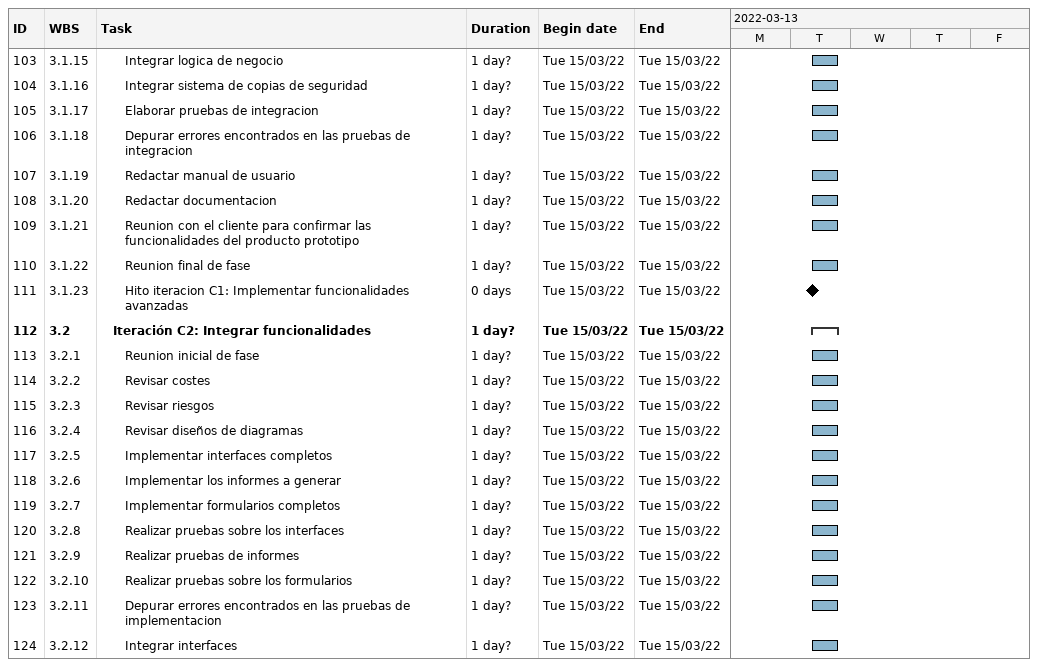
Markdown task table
| ID | WBS | Task | Duration | Start | Finish |
|---|---|---|---|---|---|
| 103 | 3.1.15 | Integrar logica de negocio | 1d? | 2022-03-15 | 2022-03-15 |
| 104 | 3.1.16 | Integrar sistema de copias de seguridad | 1d? | 2022-03-15 | 2022-03-15 |
| 105 | 3.1.17 | Elaborar pruebas de integracion | 1d? | 2022-03-15 | 2022-03-15 |
| 106 | 3.1.18 | Depurar errores encontrados en las pruebas de integracion | 1d? | 2022-03-15 | 2022-03-15 |
| 107 | 3.1.19 | Redactar manual de usuario | 1d? | 2022-03-15 | 2022-03-15 |
| 108 | 3.1.20 | Redactar documentacion | 1d? | 2022-03-15 | 2022-03-15 |
| 109 | 3.1.21 | Reunion con el cliente para confirmar las funcionalidades del producto prototipo | 1d? | 2022-03-15 | 2022-03-15 |
| 110 | 3.1.22 | Reunion final de fase | 1d? | 2022-03-15 | 2022-03-15 |
| 111 | 3.1.23 | Hito iteracion C1: Implementar funcionalidades avanzadas | 0d | 2022-03-15 | 2022-03-15 |
| 112 | 3.2 | **Iteración C2: Integrar funcionalidades** | 1d? | 2022-03-15 | 2022-03-15 |
| 113 | 3.2.1 | Reunion inicial de fase | 1d? | 2022-03-15 | 2022-03-15 |
| 114 | 3.2.2 | Revisar costes | 1d? | 2022-03-15 | 2022-03-15 |
| 115 | 3.2.3 | Revisar riesgos | 1d? | 2022-03-15 | 2022-03-15 |
| 116 | 3.2.4 | Revisar diseños de diagramas | 1d? | 2022-03-15 | 2022-03-15 |
| 117 | 3.2.5 | Implementar interfaces completos | 1d? | 2022-03-15 | 2022-03-15 |
| 118 | 3.2.6 | Implementar los informes a generar | 1d? | 2022-03-15 | 2022-03-15 |
| 119 | 3.2.7 | Implementar formularios completos | 1d? | 2022-03-15 | 2022-03-15 |
| 120 | 3.2.8 | Realizar pruebas sobre los interfaces | 1d? | 2022-03-15 | 2022-03-15 |
| 121 | 3.2.9 | Realizar pruebas de informes | 1d? | 2022-03-15 | 2022-03-15 |
| 122 | 3.2.10 | Realizar pruebas sobre los formularios | 1d? | 2022-03-15 | 2022-03-15 |
| 123 | 3.2.11 | Depurar errores encontrados en las pruebas de implementacion | 1d? | 2022-03-15 | 2022-03-15 |
| 124 | 3.2.12 | Integrar interfaces | 1d? | 2022-03-15 | 2022-03-15 |
